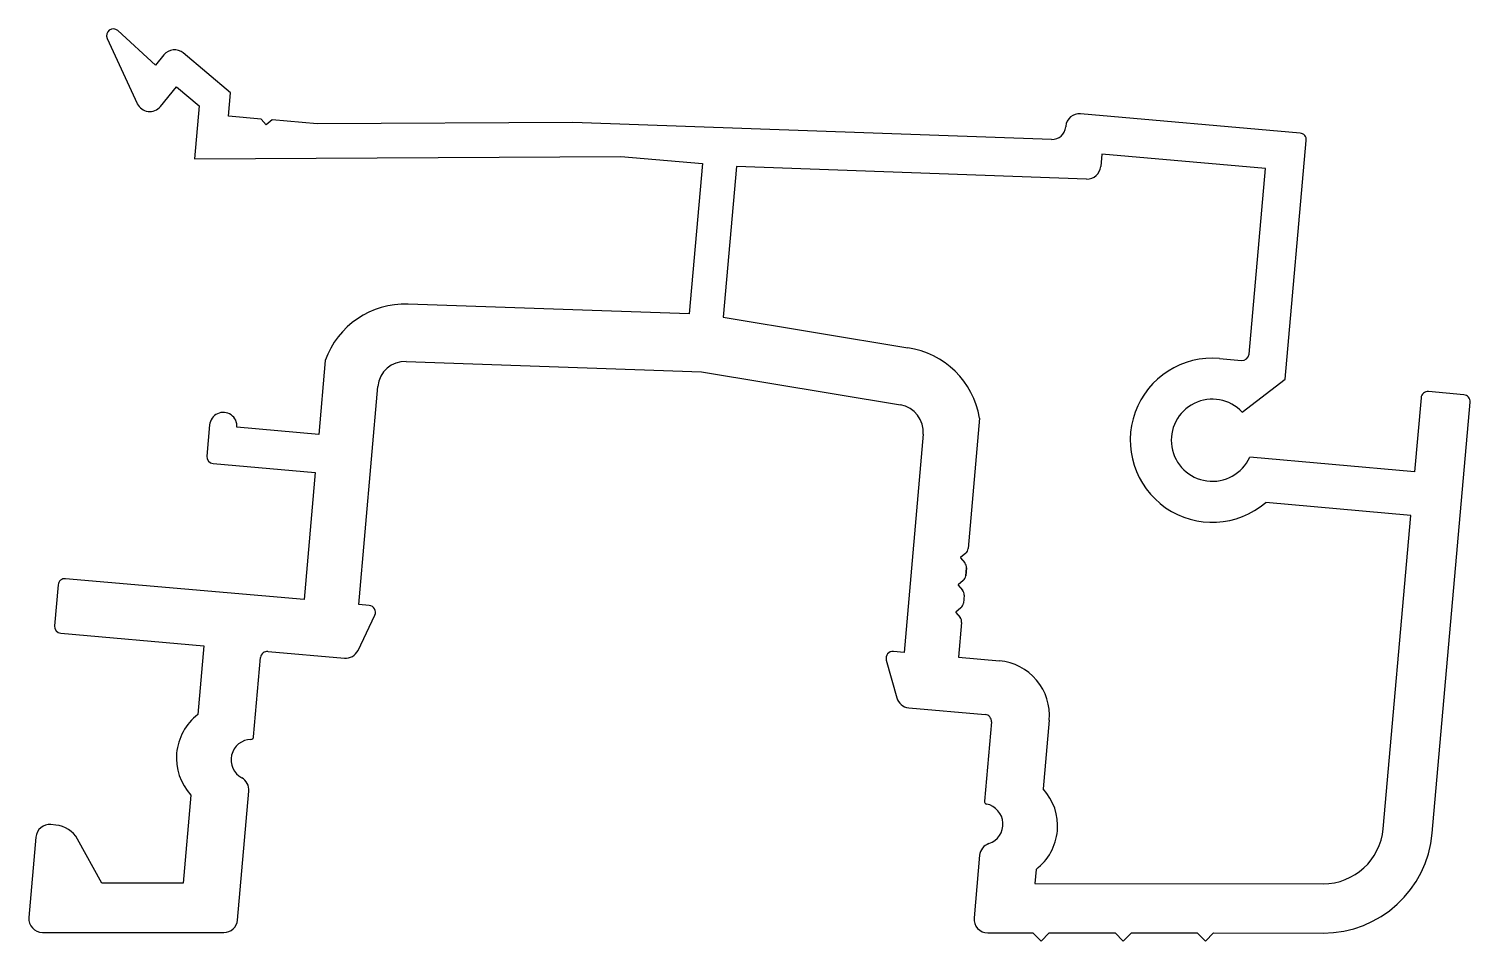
# Model space of a CAD drawing. Extents: x -33.1 to 19.5, y 0.2 to 33.5.
import ezdxf

# ---------------------------------------------------------------- set-up
doc = ezdxf.new("R2010")
doc.units = 0
doc.layers.get('0').update_dxf_attribs({"linetype": 'CONTINUOUS'})
doc.layers.add('1', color=7, linetype='CONTINUOUS')

msp = doc.modelspace()

# ---------------------------------------------------------------- linework, layer by layer
at = {"color": 7}
for p, q in [((-30.283, 33.193), (-29.181, 30.813)), ((-28.522, 32.22), (-29.887, 33.482)), ((-25.773, 31.213), (-27.502, 32.666)), ((-28.212, 32.6), (-28.522, 32.22)), ((-28.34, 30.706), (-27.745, 31.433)), ((-27.745, 31.433), (-26.919, 30.739)), ((-25.848, 30.356), (-25.773, 31.213)), ((-26.919, 30.739), (-27.09, 28.795)), ((-24.653, 30.251), (-25.848, 30.356)), ((-24.471, 30.034), (-24.653, 30.251)), ((-24.254, 30.216), (-24.471, 30.034)), ((-22.607, 30.071), (-24.254, 30.216)), ((-13.265, 30.124), (-22.607, 30.071)), ((4.219, 29.506), (-13.265, 30.124)), ((13.298, 29.736), (5.279, 30.441)), ((4.737, 29.987), (4.735, 29.961)), ((12.758, 20.748), (13.525, 29.465)), ((-27.09, 28.795), (-11.522, 28.884)), ((-11.522, 28.884), (-8.534, 28.622)), ((-8.534, 28.622), (-9.017, 23.126)), ((-9.017, 23.126), (-19.287, 23.49)), ((-22.317, 21.427), (-22.555, 18.722)), ((-19.361, 21.393), (-8.576, 21.011)), ((-8.576, 21.011), (-1.302, 19.802)), ((11.185, 19.54), (12.758, 20.748)), ((-21.094, 12.51), (-20.393, 20.481)), ((17.717, 20.061), (17.48, 17.361)), ((19.283, 20.174), (17.988, 20.288)), ((18.125, 4.151), (19.51, 19.904)), ((-26.54, 19.073), (-26.64, 17.927)), ((-22.555, 18.722), (-25.543, 18.985)), ((-0.469, 18.728), (-1.171, 10.758)), ((-26.413, 17.656), (-22.678, 17.328)), ((17.48, 17.361), (11.457, 17.891)), ((-22.678, 17.328), (-23.086, 12.686)), ((-32.073, 13.225), (-32.205, 11.731)), ((-23.086, 12.686), (-31.802, 13.452)), ((-21.119, 10.831), (-20.502, 12.119)), ((-20.706, 12.476), (-21.094, 12.51)), ((-31.978, 11.46), (-26.748, 11)), ((-26.748, 11), (-26.969, 8.485)), ((-24.932, 7.672), (-24.678, 10.567)), ((-24.407, 10.794), (-21.614, 10.548)), ((-1.171, 10.758), (-1.558, 10.792)), ((-1.821, 10.476), (-1.439, 9.099)), ((-1.001, 8.735), (1.792, 8.49)), ((2.019, 8.219), (1.765, 5.324)), ((-27.228, 5.545), (-27.511, 2.322)), ((-25.521, 0.977), (-25.107, 5.69)), ((-32.153, 4.449), (-32.342, 4.465)), ((-32.884, 4.011), (-33.143, 1.068)), ((-30.472, 2.323), (-31.366, 3.937)), ((1.59, 3.342), (1.389, 1.052)), ((-27.511, 2.322), (-30.472, 2.323)), ((-32.645, 0.524), (-26.02, 0.521)), ((1.887, 0.508), (3.537, 0.507)), ((3.537, 0.507), (3.837, 0.207)), ((3.837, 0.207), (4.137, 0.507)), ((4.137, 0.507), (6.537, 0.506)), ((6.537, 0.506), (6.837, 0.205)), ((6.837, 0.205), (7.137, 0.505)), ((7.137, 0.505), (9.537, 0.504)), ((9.537, 0.504), (9.837, 0.204)), ((9.837, 0.204), (10.137, 0.504)), ((10.137, 0.504), (14.138, 0.502))]:
    msp.add_line(p, q, dxfattribs=at)
for centre, radius, start, end in [((-30.057, 33.298), 0.25, 47.2351, 204.8562), ((-27.824, 32.283), 0.5, 49.8886, 140.7686), ((-28.727, 31.023), 0.5, 204.8562, 320.686), ((5.235, 29.943), 0.5, 84.9729, 174.9729), ((4.237, 30.005), 0.5, 267.9729, 354.9729), ((13.276, 29.487), 0.25, 354.9729, 84.9729), ((-19.396, 20.393), 3.098, 87.9729, 160.5181), ((-19.396, 20.393), 1, 87.9729, 174.9729), ((10.092, 18.513), 1.5, 43.2109, 335.5017), ((17.966, 20.039), 0.25, 84.9729, 174.9729), ((19.261, 19.925), 0.25, 354.9729, 84.9729), ((-26.041, 19.029), 0.5, 354.9729, 174.9729), ((-1.466, 18.816), 1, 354.9729, 80.5651), ((-26.391, 17.905), 0.25, 174.9729, 264.9729), ((-31.824, 13.203), 0.25, 84.9729, 174.9729), ((-20.728, 12.227), 0.25, 334.4168, 84.9729), ((-31.956, 11.709), 0.25, 174.9729, 264.9729), ((-24.429, 10.545), 0.25, 84.9729, 174.9729), ((-21.57, 11.047), 0.5, 264.9729, 334.4168), ((-1.58, 10.543), 0.25, 84.9729, 195.529), ((-0.957, 9.233), 0.5, 195.529, 264.9729), ((-25.753, 6.897), 2, 127.427, 222.5187), ((1.77, 8.24), 0.25, 354.9729, 84.9729), ((-25.006, 6.831), 0.75, 91.7292, 241.3947), ((-25.032, 7.681), 0.1, 271.7292, 354.9729), ((-25.605, 5.734), 0.5, 354.9729, 61.3947), ((1.864, 5.315), 0.1, 174.9729, 258.2165), ((1.691, 4.483), 0.75, 288.5511, 78.2165), ((-32.386, 3.967), 0.5, 84.9729, 174.9729), ((-32.241, 3.452), 1, 28.9729, 84.9729), ((2.088, 3.298), 0.5, 108.5511, 174.9729), ((14.14, 4.502), 4, 269.9729, 354.9729), ((-32.645, 1.024), 0.5, 174.9729, 269.9729), ((-26.019, 1.021), 0.5, 269.9729, 354.9729), ((1.887, 1.008), 0.5, 174.9729, 269.9729)]:
    msp.add_arc(centre, radius, start, end, dxfattribs=at)
at = {"layer": '1', "color": 7, "linetype": 'CONTINUOUS'}
for p, q in [((6.053, 28.968, -0.168), (6.013, 28.515, -0.168)), ((12.03, 28.442, -0.168), (6.053, 28.968, -0.168)), ((-7.288, 28.512, -0.168), (-7.773, 23.004, -0.168)), ((5.497, 28.059, -0.168), (-7.288, 28.512, -0.168)), ((11.433, 21.657, -0.168), (12.03, 28.442, -0.168)), ((-7.773, 23.004, -0.168), (-1.033, 21.884, -0.168)), ((10.352, 21.502, -0.168), (11.162, 21.43, -0.168)), ((1.591, 19.324, -0.168), (1.171, 14.551, -0.168)), ((17.34, 15.767, -0.168), (12.042, 16.233, -0.168)), ((16.332, 4.309, -0.168), (17.34, 15.767, -0.168)), ((1.082, 14.381, -0.168), (0.897, 14.226, -0.168)), ((1.171, 14.551, -0.168), (1.171, 14.551, -0.168)), ((0.896, 14.214, -0.168), (1.051, 14.029, -0.168)), ((1.109, 13.846, -0.168), (1.083, 13.555, -0.168)), ((1.083, 13.555, -0.168), (1.109, 13.846, -0.168)), ((1.109, 13.846, -0.168), (1.083, 13.555, -0.168)), ((1.083, 13.555, -0.168), (1.109, 13.846, -0.168)), ((1.109, 13.846, -0.168), (1.083, 13.555, -0.168)), ((0.808, 13.218, -0.168), (0.964, 13.033, -0.168)), ((0.995, 13.385, -0.168), (0.809, 13.229, -0.168)), ((1.021, 12.85, -0.168), (0.996, 12.559, -0.168)), ((0.721, 12.222, -0.168), (0.876, 12.037, -0.168)), ((0.907, 12.389, -0.168), (0.722, 12.233, -0.168)), ((0.934, 11.854, -0.168), (0.822, 10.583, -0.168)), ((0.822, 10.583, -0.168), (2.316, 10.451, -0.168)), ((4.133, 8.284, -0.168), (3.912, 5.769, -0.168)), ((3.653, 2.829, -0.168), (3.607, 2.307, -0.168)), ((3.607, 2.307, -0.168), (14.139, 2.302, -0.168))]:
    msp.add_line(p, q, dxfattribs=at)
for centre, radius, start, end in [((5.515, 28.559, -0.168), 0.5, 267.9729, 354.9729), ((-1.466, 18.816, -0.168), 3.098, 9.4277, 81.9729), ((11.184, 21.679, -0.168), 0.25, 264.9729, 354.9729), ((10.092, 18.513, -0.168), 3, 84.932, 310.5459), ((0.902, 14.219, -0.168), 0.008, 129.9729, 219.9729), ((0.922, 14.573, -0.168), 0.25, 309.9729, 354.9729), ((0.86, 13.868, -0.168), 0.25, 354.9729, 39.9729), ((0.814, 13.223, -0.168), 0.008, 129.9729, 219.9729), ((0.834, 13.577, -0.168), 0.25, 309.9729, 354.9729), ((0.772, 12.872, -0.168), 0.25, 354.9729, 39.9729), ((0.727, 12.227, -0.168), 0.008, 129.9729, 219.9729), ((0.747, 12.58, -0.168), 0.25, 309.9729, 354.9729), ((0.685, 11.876, -0.168), 0.25, 354.9729, 39.9729), ((2.141, 8.459, -0.168), 2, 354.9729, 84.9729), ((2.438, 4.417, -0.168), 2, 307.427, 42.5188), ((14.14, 4.502, -0.168), 2.2, 269.9729, 354.9729)]:
    msp.add_arc(centre, radius, start, end, dxfattribs=at)

doc.saveas('drawing.dxf')
